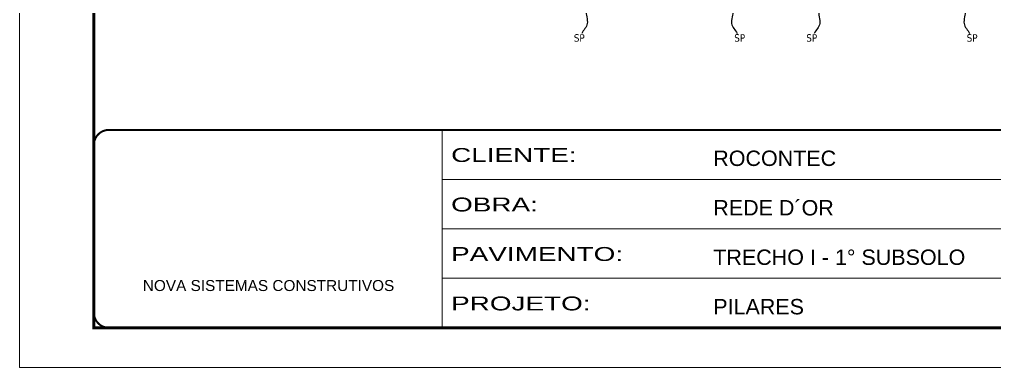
# Model space of a CAD drawing. Extents: x 2949 to 9230, y 1140 to 12527.
# Drawn here: x 4548 to 5529, y 4585 to 4936 of the extents above; entities that cross this region are included whole.
import ezdxf

# ---------------------------------------------------------------- set-up
doc = ezdxf.new("R2010")
doc.units = 0
doc.linetypes.add('CONTINUO', pattern=[0])
doc.linetypes.add('DASHED', pattern=[0.75, 0.5, -0.25])
doc.layers.add('COTA', color=241, linetype='Continuous')
doc.layers.add('texto', color=7, linetype='Continuous')
doc.layers.add('Folhas', color=255, linetype='Continuous', lineweight=9)
doc.layers.add('SARRAFO DE PRESSAO', color=251, linetype='DASHED', lineweight=9)
doc.styles.add('ARIAL', font='arial.ttf')
doc.styles.get("Standard").update_dxf_attribs({"font": 'arial.ttf'})
doc.styles.add('Tecnologia', font='')
doc.styles.get('Tecnologia').set_extended_font_data('Forgotten Futurist')
doc.dimstyles.get("Standard").update_dxf_attribs({"dimtxt": 0.18, "dimasz": 0.18, "dimexe": 0.18, "dimexo": 0.0625, "dimgap": 0.09, "dimtad": 0, "dimtih": 1, "dimtoh": 1, "dimdec": 4, "dimzin": 0, "dimdsep": 46, "dimtxsty": 'Standard', "dimcen": 0.09, "dimadec": 0, "dimazin": 0, "dimtfac": 1, "dimtdec": 4, "dimtofl": 0, "dimtmove": 0, "dimatfit": 3, "dimfxl": 1, "dimtolj": 1, "dimtzin": 0, "dimarcsym": 0})

# ---------------------------------------------------------------- blocks, each defined once
blk = doc.blocks.new('9999999999')
at = {"color": 30, "linetype": 'CONTINUO'}
for p, q in [((98564.56, 34230.21), (98564.56, 34429.45)), ((98564.56, 34379.64), (99583.98, 34379.64)), ((98564.56, 34329.83), (99487.98, 34329.83)), ((98564.56, 34280.02), (99487.98, 34280.02))]:
    blk.add_line(p, q, dxfattribs=at)
at = {"color": 30, "linetype": 'CONTINUO', "const_width": 2}
blk.add_lwpolyline([(99583.98, 34230.21), (99583.98, 34414.45, 0.414214), (99568.98, 34429.45), (98228.98, 34429.45, 0.414214), (98213.98, 34414.45), (98213.98, 34245.21, 0.414214), (98228.98, 34230.21), (99583.98, 34230.21)], format="xyb", dxfattribs=at)
at = {"layer": 'Folhas'}
blk.add_lwpolyline([(98138.98, 34190.21), (99623.98, 34190.21), (99623.98, 35240.21), (98138.98, 35240.21)], close=True, dxfattribs=at)
at = {"layer": 'Folhas', "color": 30, "const_width": 3}
blk.add_lwpolyline([(98213.98, 34230.21), (99583.98, 34230.21), (99583.98, 35200.21), (98213.98, 35200.21)], close=True, dxfattribs=at)
at = {"color": 7, "linetype": 'Continuous', "ltscale": 5, "style": 'ARIAL'}
for s, height, p in [('ROCONTEC', 15.483, (98837.68, 34393.13)), ('REDE D´OR', 15.483, (98837.68, 34343.32)), ('TRECHO I - 1° SUBSOLO', 15.4829, (98837.68, 34293.51)), ('NOVA SISTEMAS CONSTRUTIVOS', 11.0592, (98263.19, 34267.21)), ('PILARES', 15.483, (98837.68, 34243.7))]:
    blk.add_text(s, height=height, dxfattribs=at).set_placement(p)
at = {"layer": 'Folhas', "color": 7, "style": 'Tecnologia', "width": 1.5}
for s, p in [('CLIENTE:', (98573.65, 34397.17)), ('OBRA:', (98573.65, 34347.31)), ('PAVIMENTO:', (98573.65, 34297.5)), ('PROJETO:', (98573.65, 34247.69))]:
    blk.add_text(s, height=14, dxfattribs=at).set_placement(p)

msp = doc.modelspace()

# ---------------------------------------------------------------- block references
at = {"layer": 'SARRAFO DE PRESSAO', "color": 6, "linetype": 'ByBlock'}
msp.add_blockref('9999999999', (-93591.44, -29604.92), dxfattribs=at)

# ---------------------------------------------------------------- texts
at = {"layer": 'texto', "color": 0, "char_height": 7.5, "attachment_point": 5}
for insert in [(5111.26, 4917.08), (5272.82, 4917.08), (5345.37, 4917.08), (5506.92, 4917.08)]:
    msp.add_mtext('{\\fTahoma|b0|i0|c0|p34;\\C4;SP}', dxfattribs=dict(at, insert=insert))

# ---------------------------------------------------------------- leaders
at = {"layer": 'COTA', "path_type": 1}
for points in [[(5134.21, 4956.39), (5118.43, 4944.55), (5119.35, 4931.55), (5113.8, 4921.76)], [(5249.87, 4956.39), (5265.66, 4944.55), (5264.73, 4931.55), (5270.28, 4921.76)], [(5368.32, 4956.39), (5352.53, 4944.55), (5353.46, 4931.55), (5347.9, 4921.76)], [(5483.98, 4956.39), (5499.76, 4944.55), (5498.84, 4931.55), (5504.39, 4921.76)]]:
    msp.add_leader(points, dimstyle='Standard', override={"dimasz": 8}, dxfattribs=at)

doc.saveas('drawing.dxf')
